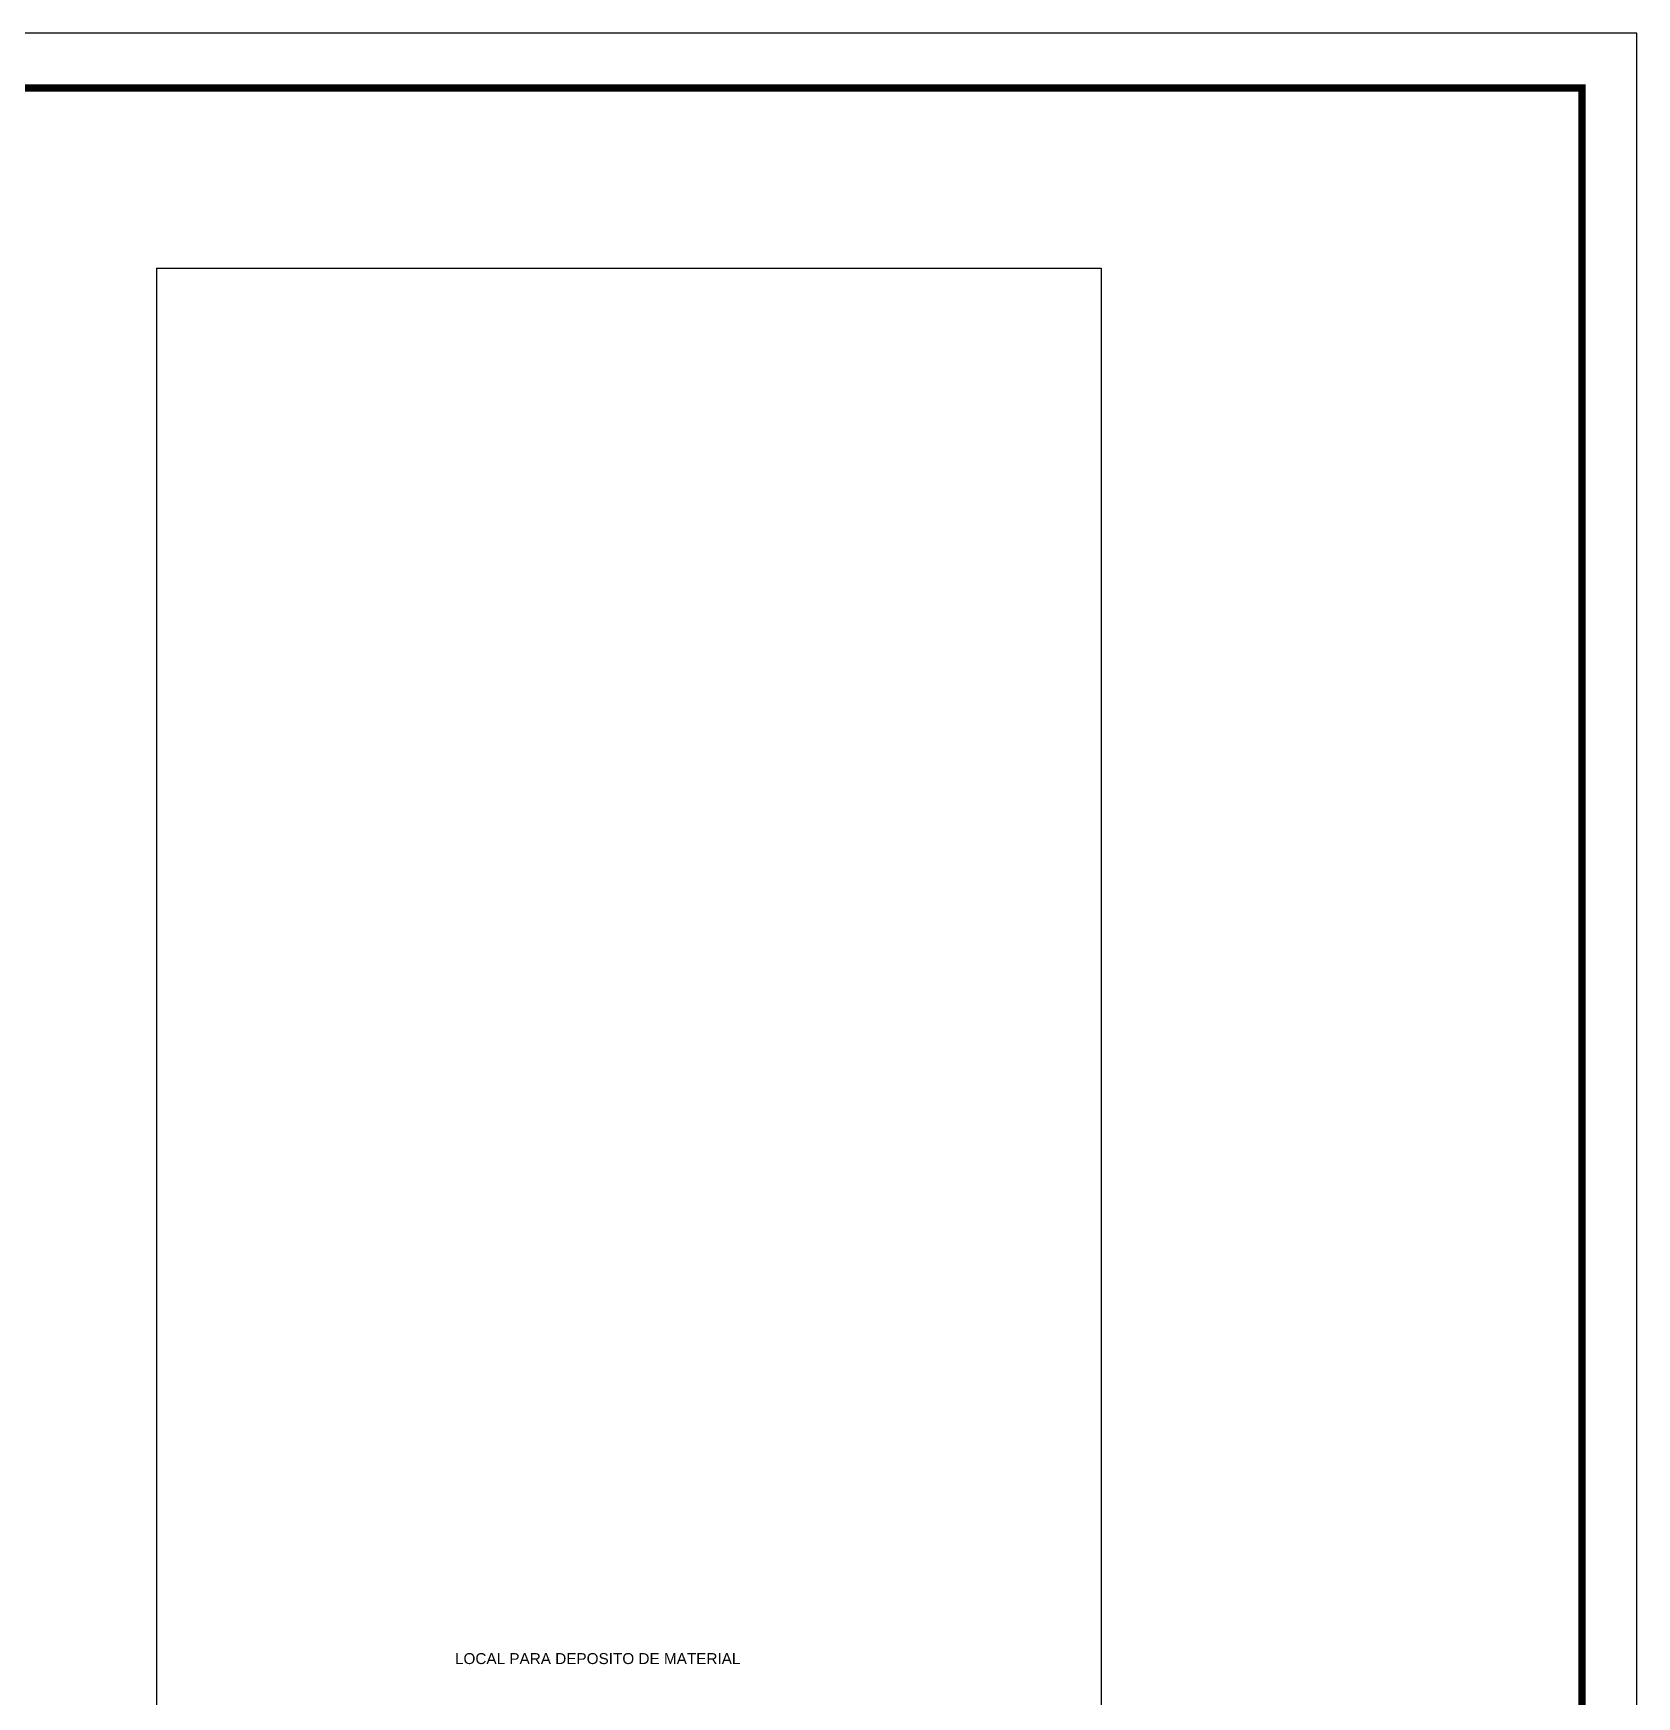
# Model space of a CAD drawing. Header units: millimetres. Extents: x 2739 to 2884, y 2105 to 2167.
# Drawn here: x 2840.67 to 2862.65, y 2144.26 to 2167.06 of the extents above; entities that cross this region are included whole.
import ezdxf

# ---------------------------------------------------------------- set-up
doc = ezdxf.new("R2010")
doc.units = ezdxf.units.MM
doc.styles.add('CARIMBO_DADOS', font='arial.ttf', dxfattribs={"height": 0.1})

msp = doc.modelspace()

# ---------------------------------------------------------------- linework, layer by layer
for p, q in [((2842.361, 2163.838), (2855.311, 2163.838)), ((2842.361, 2163.838), (2842.361, 2134.838)), ((2855.311, 2163.838), (2855.311, 2134.838))]:
    msp.add_line(p, q)
msp.add_lwpolyline([(2801.451, 2122.508), (2862.651, 2122.508), (2862.651, 2167.058), (2801.451, 2167.058)], close=True)
at = {"const_width": 0.1}
msp.add_lwpolyline([(2802.201, 2123.258), (2861.901, 2123.258), (2861.901, 2166.308), (2802.201, 2166.308)], close=True, dxfattribs=at)

# ---------------------------------------------------------------- texts
at = {"color": 230, "insert": (2848.41, 2144.778), "char_height": 0.15, "attachment_point": 5, "style": 'CARIMBO_DADOS'}
msp.add_mtext('LOCAL PARA DEPOSITO DE MATERIAL ', dxfattribs=at)

doc.saveas('drawing.dxf')
